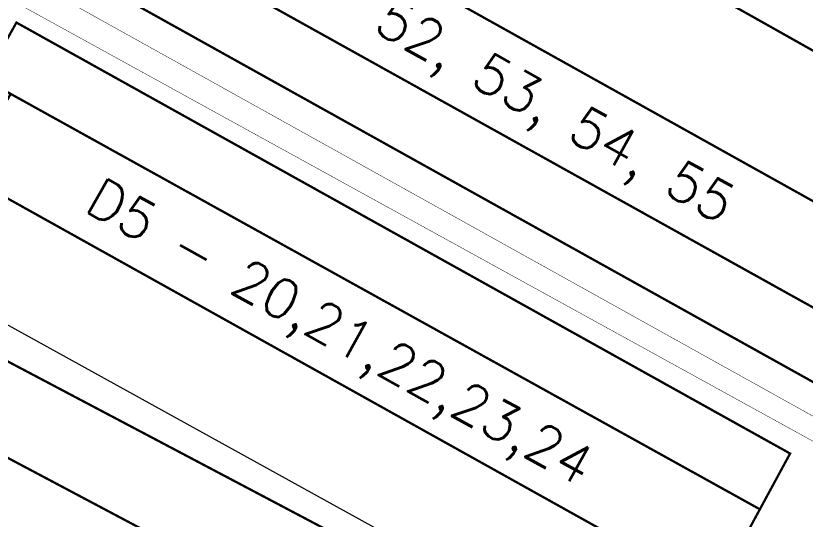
# Model space of a CAD drawing. Header units: inches. Extents: x 350994 to 353538, y 1581369 to 1583842.
# Drawn here: x 351523.05 to 351557.34, y 1583625.5 to 1583647.36 of the extents above; entities that cross this region are included whole.
import ezdxf
from ezdxf.enums import TextEntityAlignment as Align

# ---------------------------------------------------------------- set-up
doc = ezdxf.new("R2010")
doc.units = ezdxf.units.IN
doc.header["$MEASUREMENT"] = 0
for name, pattern in [('1', [0]), ('ACAD_ISO03W100', [30, 12, -18]), ('DASHDOTX2', [2, 1, -0.5, 0, -0.5])]:
    doc.linetypes.add(name, pattern=pattern)
for name, color, linetype in [('BOUNDARY', 5, 'Continuous'), ('BULDING', 5, '1'), ('CULVERT', 255, '1'), ('CW', 94, '1'), ('EP TF', 5, 'Continuous'), ("ROAD'S", 1, '1')]:
    doc.layers.add(name, color=color, linetype=linetype)
doc.styles.add('ROMANS', font='ROMANS.shx')
doc.styles.get("Standard").update_dxf_attribs({"font": 'arial.ttf'})
doc.linetypes.add('SILT_FENCE', pattern='A,0.5,-0.2,["EP",Standard,S=0.1,R=0,X=-0.1,Y=-0.05],-0.2', length=0.9)

msp = doc.modelspace()

# ---------------------------------------------------------------- linework, layer by layer
at = {"layer": 'BOUNDARY', "lineweight": 5, "const_width": 0.1}
for points, elevation in [([(351529.135, 1583655.225), (351561.537, 1583637.161), (351559.566, 1583633.646), (351527.056, 1583651.73), (351529.135, 1583655.225)], 90.928), ([(351522.836, 1583643.967), (351555.372, 1583625.932), (351553.409, 1583622.31), (351520.877, 1583640.445), (351522.831, 1583643.97)], 90.66)]:
    msp.add_lwpolyline(points, dxfattribs=dict(at, elevation=elevation))
at = {"layer": 'CULVERT', "color": 250, "linetype": 'DASHDOTX2', "lineweight": 5, "ltscale": 2, "const_width": 0.02}
for points, elevation in [([(351506.065, 1583658.686), (351596.344, 1583608.469), (351678.726, 1583563.418)], 90.671), ([(351505.798, 1583657.43), (351595.866, 1583607.88), (351678.213, 1583561.96)], 90.712)]:
    msp.add_lwpolyline(points, dxfattribs=dict(at, elevation=elevation))
at = {"layer": 'CW', "linetype": 'ACAD_ISO03W100', "lineweight": 5, "ltscale": 0.1, "const_width": 0.1}
for points, elevation in [([(351559.566, 1583633.646), (351558.19, 1583631.175), (351524.581, 1583649.892), (351525.895, 1583652.315), (351527.056, 1583651.73)], 90.928), ([(351522.836, 1583643.967), (351521.702, 1583644.603), (351523.083, 1583647.066), (351556.685, 1583628.353), (351555.372, 1583625.932)], 90.66)]:
    msp.add_lwpolyline(points, dxfattribs=dict(at, elevation=elevation))
at = {"layer": 'EP TF', "color": 252, "linetype": 'SILT_FENCE', "lineweight": 5, "ltscale": 6, "elevation": 98.457}
msp.add_lwpolyline([(351496.869, 1583648.638), (351521.348, 1583634.682), (351540.579, 1583624.07), (351593.122, 1583594.788), (351678.043, 1583550.962), (351687.196, 1583579.437)], dxfattribs=at)
at = {"layer": "ROAD'S", "lineweight": 5, "const_width": 0.1}
for points in [[(351502.838, 1583676.673), (351496.091, 1583648.9), (351496.922, 1583645.962), (351541.81, 1583622.269), (351541.81, 1583622.269), (351632.781, 1583571.878), (351679.959, 1583545.791), (351679.959, 1583545.791)], [(351679.959, 1583545.791), (351688.601, 1583572.181), (351685.414, 1583575.058), (351640.429, 1583599.933), (351602.434, 1583620.59), (351565.56, 1583641.418), (351502.838, 1583676.673)]]:
    msp.add_lwpolyline(points, dxfattribs=at)
msp.add_lwpolyline([(351493.628, 1583641.759), (351482.419, 1583604.878), (351453.336, 1583502.652), (351427.872, 1583413.69), (351425.474, 1583406.168), (351428.205, 1583404.001), (351429.519, 1583403.242), (351451.062, 1583395.474), (351528.805, 1583369.389), (351608.336, 1583343.146), (351610.303, 1583342.984), (351612.716, 1583343.499), (351612.789, 1583343.767), (351619.489, 1583361.814), (351656.418, 1583471.89), (351678.861, 1583542.98), (351678.861, 1583542.98), (351631.507, 1583568.484), (351540.827, 1583618.553), (351496.133, 1583642.258, 0.356236)], format="xyb", close=True, dxfattribs=at)

# ---------------------------------------------------------------- texts
at = {"layer": 'BULDING', "color": 0, "linetype": 'Continuous', "lineweight": 9, "style": 'ROMANS'}
for s, p in [('D12 - 52, 53, 54, 55', (351542.724, 1583645.359, 90.928)), ('D5 - 20,21,22,23,24', (351537.163, 1583633.656, 90.66))]:
    msp.add_text(s, height=1.7, rotation=330.8623, dxfattribs=at).set_placement(p, align=Align.MIDDLE_CENTER)

doc.saveas('drawing.dxf')
